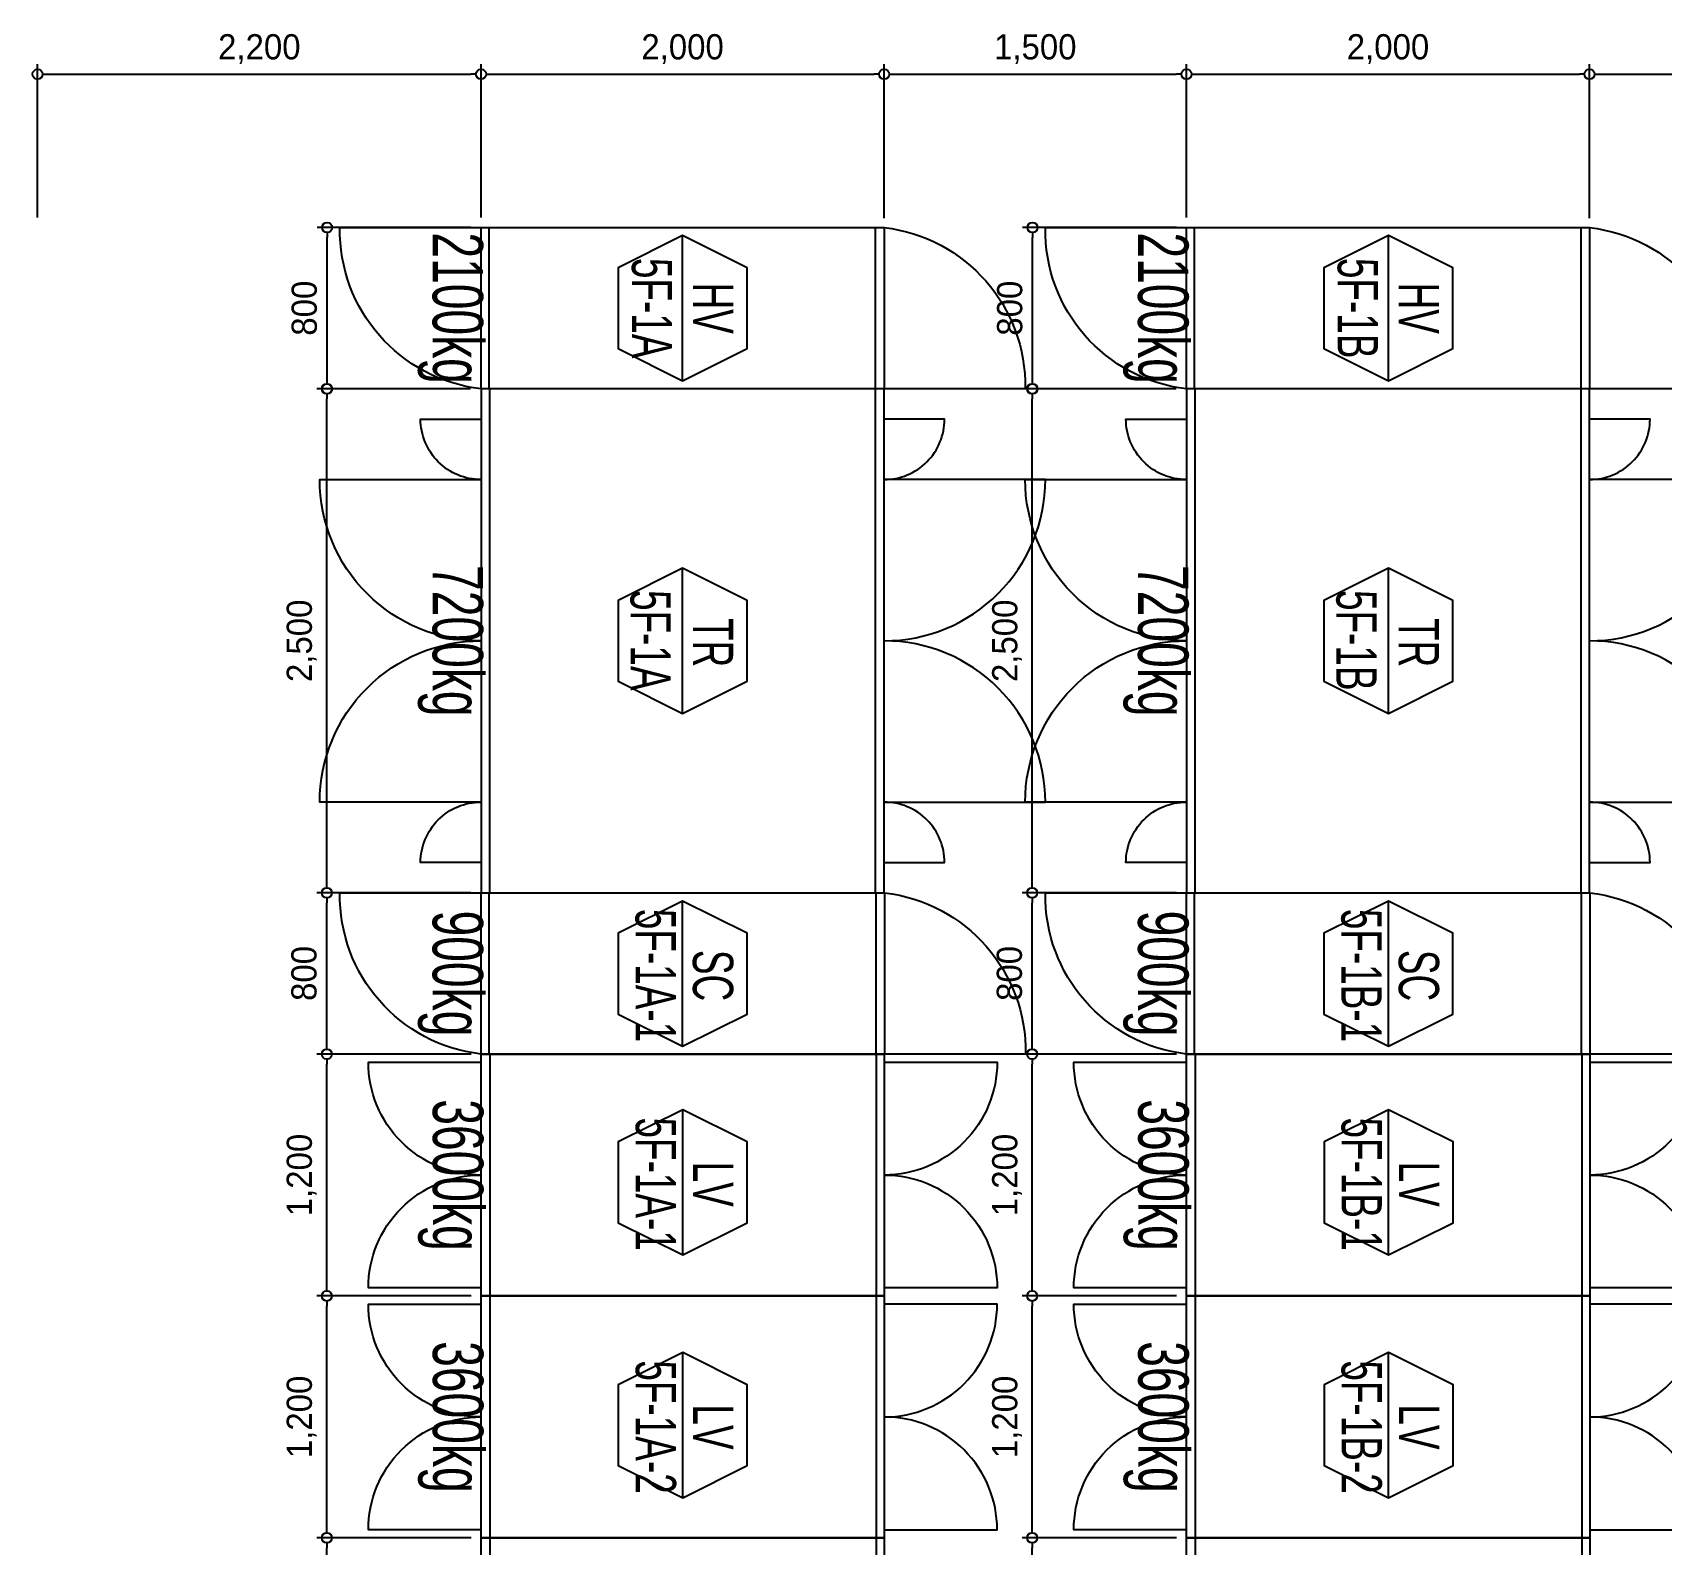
# Model space of a CAD drawing. Header units: millimetres. Extents: x 89978 to 501025, y -351975 to 837171.
# Drawn here: x 309525 to 317607, y 410318 to 417817 of the extents above; entities that cross this region are included whole.
import ezdxf
from ezdxf.enums import TextEntityAlignment as Align

# ---------------------------------------------------------------- set-up
doc = ezdxf.new("R2010")
doc.units = ezdxf.units.MM
doc.header["$LTSCALE"] = 150
doc.layers.get('Defpoints').update_dxf_attribs({"color": 150})
for name, color, linetype in [('------00 Switch Gear', 3, 'Continuous'), ('------00 Switch Gear_Number', 1, 'Continuous'), ('-----36 Dimension', 1, 'Continuous'), ('20251030_전기하중검토', 241, 'Continuous')]:
    doc.layers.add(name, color=color, linetype=linetype)
doc.styles.add('ELEC', font='')
doc.styles.get('ELEC').set_extended_font_data('Dotum')
doc.dimstyles.new('ELEC', dxfattribs={"dimscale": 100, "dimtxt": 2, "dimasz": 1, "dimexe": 2, "dimexo": 1, "dimgap": 1, "dimtad": 1, "dimdec": 0, "dimrnd": 0.25, "dimzin": 9, "dimdsep": 32, "dimlunit": 6, "dimtxsty": 'ELEC', "dimblk": 'Z_DOT', "dimcen": 3, "dimclrd": 7, "dimclre": 7, "dimclrt": 3, "dimadec": 0, "dimazin": 0, "dimtfac": 1, "dimtdec": 0, "dimtix": 1, "dimtmove": 2, "dimatfit": 1, "dimfxl": 1, "dimarcsym": 0})

# ---------------------------------------------------------------- blocks, each defined once
blk = doc.blocks.new('_DOTBLANK')
at = {"color": 0, "linetype": 'ByBlock'}
blk.add_line((-0.5, 0), (-1, 0), dxfattribs=at)
blk.add_circle((0, 0), 0.5, dxfattribs=at)
blk = doc.blocks.new('*D168')
at = {"layer": '-----36 Dimension', "color": 0, "lineweight": -2, "transparency": 16777216}
for p, q in [((311750, 416900), (311750, 417660.6)), ((313750, 416896.8), (313750, 417660.6)), ((311800, 417610.6), (313700, 417610.6))]:
    blk.add_line(p, q, dxfattribs=at)
at = {"layer": 'Defpoints', "color": 0, "transparency": 16777216}
for p in [(313750, 417610.6), (311750, 416850, 0), (313750, 416846.8, 0)]:
    blk.add_point(p, dxfattribs=at)
at = {"layer": '-----36 Dimension', "color": 0, "lineweight": -2, "transparency": 16777216, "xscale": 50, "yscale": 50, "zscale": 50, "rotation": 180}
blk.add_blockref('_DOTBLANK', (311750, 417610.6), dxfattribs=at)
at = {"layer": '-----36 Dimension', "color": 0, "lineweight": -2, "transparency": 16777216, "xscale": 50, "yscale": 50, "zscale": 50}
blk.add_blockref('_DOTBLANK', (313750, 417610.6), dxfattribs=at)
at = {"layer": '-----36 Dimension', "color": 0, "transparency": 16777216, "insert": (312750, 417735.2), "char_height": 125, "attachment_point": 5, "style": 'ELEC'}
blk.add_mtext('2,000', dxfattribs=at)
blk = doc.blocks.new('Z_DOT')
for p, q in [((0, -2), (0, 2)), ((-2, 0), (2, 0))]:
    blk.add_line(p, q)
for radius in [2.5, 1.25]:
    blk.add_circle((0, 0), radius)
blk = doc.blocks.new('*D169')
at = {"layer": '-----36 Dimension', "color": 0, "lineweight": -2, "transparency": 16777216}
for p, q in [((309550, 416900, 0), (309550, 417660.6, 0)), ((311750, 416900, 0), (311750, 417660.6, 0)), ((309600, 417610.6, 0), (311700, 417610.6, 0))]:
    blk.add_line(p, q, dxfattribs=at)
at = {"layer": 'Defpoints', "color": 0, "transparency": 16777216}
for p in [(311750, 417610.6, 0), (309550, 416850), (311750, 416850, 0)]:
    blk.add_point(p, dxfattribs=at)
at = {"layer": '-----36 Dimension', "color": 0, "lineweight": -2, "transparency": 16777216, "xscale": 50, "yscale": 50, "zscale": 50, "rotation": 180}
blk.add_blockref('_DOTBLANK', (309550, 417610.6, 0), dxfattribs=at)
at = {"layer": '-----36 Dimension', "color": 0, "lineweight": -2, "transparency": 16777216, "xscale": 50, "yscale": 50, "zscale": 50}
blk.add_blockref('_DOTBLANK', (311750, 417610.6, 0), dxfattribs=at)
at = {"layer": '-----36 Dimension', "color": 0, "transparency": 16777216, "insert": (310650, 417735.2, 0), "char_height": 125, "attachment_point": 5, "style": 'ELEC'}
blk.add_mtext('2,200', dxfattribs=at)
blk = doc.blocks.new('*D170')
at = {"layer": '-----36 Dimension', "color": 0, "lineweight": -2, "transparency": 16777216}
for p, q in [((313750, 416900), (313750, 417660.6)), ((315250, 416900), (315250, 417660.6)), ((313800, 417610.6), (315200, 417610.6))]:
    blk.add_line(p, q, dxfattribs=at)
at = {"layer": 'Defpoints', "color": 0, "transparency": 16777216}
for p in [(315250, 417610.6), (313750, 416850), (315250, 416850, 0)]:
    blk.add_point(p, dxfattribs=at)
at = {"layer": '-----36 Dimension', "color": 0, "lineweight": -2, "transparency": 16777216, "xscale": 50, "yscale": 50, "zscale": 50, "rotation": 180}
blk.add_blockref('_DOTBLANK', (313750, 417610.6), dxfattribs=at)
at = {"layer": '-----36 Dimension', "color": 0, "lineweight": -2, "transparency": 16777216, "xscale": 50, "yscale": 50, "zscale": 50}
blk.add_blockref('_DOTBLANK', (315250, 417610.6), dxfattribs=at)
at = {"layer": '-----36 Dimension', "color": 0, "transparency": 16777216, "insert": (314500, 417735.2), "char_height": 125, "attachment_point": 5, "style": 'ELEC'}
blk.add_mtext('1,500', dxfattribs=at)
blk = doc.blocks.new('*D171')
at = {"layer": '-----36 Dimension', "color": 0, "lineweight": -2, "transparency": 16777216}
for p, q in [((315250, 416900), (315250, 417660.6)), ((317250, 416896.8), (317250, 417660.6)), ((315300, 417610.6), (317200, 417610.6))]:
    blk.add_line(p, q, dxfattribs=at)
at = {"layer": 'Defpoints', "color": 0, "transparency": 16777216}
for p in [(317250, 417610.6), (315250, 416850), (317250, 416846.8)]:
    blk.add_point(p, dxfattribs=at)
at = {"layer": '-----36 Dimension', "color": 0, "lineweight": -2, "transparency": 16777216, "xscale": 50, "yscale": 50, "zscale": 50, "rotation": 180}
blk.add_blockref('_DOTBLANK', (315250, 417610.6), dxfattribs=at)
at = {"layer": '-----36 Dimension', "color": 0, "lineweight": -2, "transparency": 16777216, "xscale": 50, "yscale": 50, "zscale": 50}
blk.add_blockref('_DOTBLANK', (317250, 417610.6), dxfattribs=at)
at = {"layer": '-----36 Dimension', "color": 0, "transparency": 16777216, "insert": (316250, 417735.2), "char_height": 125, "attachment_point": 5, "style": 'ELEC'}
blk.add_mtext('2,000', dxfattribs=at)
blk = doc.blocks.new('*D173')
at = {"layer": '-----36 Dimension', "color": 0, "lineweight": -2, "transparency": 16777216}
for p, q in [((317250, 416900, 0), (317250, 417660.6, 0)), ((318750, 416900, 0), (318750, 417660.6, 0)), ((317300, 417610.6, 0), (318700, 417610.6, 0))]:
    blk.add_line(p, q, dxfattribs=at)
at = {"layer": 'Defpoints', "color": 0, "transparency": 16777216}
for p in [(318750, 417610.6, 0), (317250, 416850, 0), (318750, 416850)]:
    blk.add_point(p, dxfattribs=at)
at = {"layer": '-----36 Dimension', "color": 0, "lineweight": -2, "transparency": 16777216, "xscale": 50, "yscale": 50, "zscale": 50, "rotation": 180}
blk.add_blockref('_DOTBLANK', (317250, 417610.6, 0), dxfattribs=at)
at = {"layer": '-----36 Dimension', "color": 0, "lineweight": -2, "transparency": 16777216, "xscale": 50, "yscale": 50, "zscale": 50}
blk.add_blockref('_DOTBLANK', (318750, 417610.6, 0), dxfattribs=at)
at = {"layer": '-----36 Dimension', "color": 0, "transparency": 16777216, "insert": (318000, 417735.2, 0), "char_height": 125, "attachment_point": 5, "style": 'ELEC'}
blk.add_mtext('1,500', dxfattribs=at)
blk = doc.blocks.new('*D112')
at = {"layer": '-----36 Dimension', "color": 0, "lineweight": -2, "transparency": 16777216}
for p, q in [((311700, 416850), (310936.3, 416850)), ((310986.3, 416100), (310986.3, 416800)), ((311696.8, 416050), (310936.3, 416050))]:
    blk.add_line(p, q, dxfattribs=at)
at = {"layer": 'Defpoints', "color": 0, "transparency": 16777216}
for p in [(310986.3, 416850), (311750, 416850, 0), (311746.8, 416050, 0)]:
    blk.add_point(p, dxfattribs=at)
at = {"layer": '-----36 Dimension', "color": 0, "lineweight": -2, "transparency": 16777216, "xscale": 50, "yscale": 50, "zscale": 50}
for p, rotation in [((310986.3, 416850), 90), ((310986.3, 416050), 270)]:
    blk.add_blockref('_DOTBLANK', p, dxfattribs=dict(at, rotation=rotation))
at = {"layer": '-----36 Dimension', "color": 0, "transparency": 16777216, "insert": (310873.7, 416450), "char_height": 125, "attachment_point": 5, "rotation": 90, "style": 'ELEC'}
blk.add_mtext('800', dxfattribs=at)
blk = doc.blocks.new('*D113')
at = {"layer": '-----36 Dimension', "color": 0, "lineweight": -2, "transparency": 16777216}
for p, q in [((311698.4, 416050), (310934.7, 416050)), ((310984.7, 413600), (310984.7, 416000)), ((311700, 413550), (310934.7, 413550))]:
    blk.add_line(p, q, dxfattribs=at)
at = {"layer": 'Defpoints', "color": 0, "transparency": 16777216}
for p in [(310984.7, 416050), (311748.4, 416050, 0), (311750, 413550, 0)]:
    blk.add_point(p, dxfattribs=at)
at = {"layer": '-----36 Dimension', "color": 0, "lineweight": -2, "transparency": 16777216, "xscale": 50, "yscale": 50, "zscale": 50}
for p, rotation in [((310984.7, 416050), 90), ((310984.7, 413550), 270)]:
    blk.add_blockref('_DOTBLANK', p, dxfattribs=dict(at, rotation=rotation))
at = {"layer": '-----36 Dimension', "color": 0, "transparency": 16777216, "insert": (310860, 414800), "char_height": 125, "attachment_point": 5, "rotation": 90, "style": 'ELEC'}
blk.add_mtext('2,500', dxfattribs=at)
blk = doc.blocks.new('*D114')
at = {"layer": '-----36 Dimension', "color": 0, "lineweight": -2, "transparency": 16777216}
for p, q in [((311698.4, 413550), (310934.7, 413550)), ((310984.7, 412800), (310984.7, 413500)), ((311701, 412750), (310934.7, 412750))]:
    blk.add_line(p, q, dxfattribs=at)
at = {"layer": 'Defpoints', "color": 0, "transparency": 16777216}
for p in [(310984.7, 413550), (311748.4, 413550, 0), (311751, 412750, 0)]:
    blk.add_point(p, dxfattribs=at)
at = {"layer": '-----36 Dimension', "color": 0, "lineweight": -2, "transparency": 16777216, "xscale": 50, "yscale": 50, "zscale": 50}
for p, rotation in [((310984.7, 413550), 90), ((310984.7, 412750), 270)]:
    blk.add_blockref('_DOTBLANK', p, dxfattribs=dict(at, rotation=rotation))
at = {"layer": '-----36 Dimension', "color": 0, "transparency": 16777216, "insert": (310872.1, 413150), "char_height": 125, "attachment_point": 5, "rotation": 90, "style": 'ELEC'}
blk.add_mtext('800', dxfattribs=at)
blk = doc.blocks.new('*D115')
at = {"layer": '-----36 Dimension', "color": 0, "lineweight": -2, "transparency": 16777216}
for p, q in [((311698.4, 412750), (310934.7, 412750)), ((310984.7, 411600), (310984.7, 412700)), ((311701, 411550), (310934.7, 411550))]:
    blk.add_line(p, q, dxfattribs=at)
at = {"layer": 'Defpoints', "color": 0, "transparency": 16777216}
for p in [(310984.7, 412750), (311748.4, 412750, 0), (311751, 411550, 0)]:
    blk.add_point(p, dxfattribs=at)
at = {"layer": '-----36 Dimension', "color": 0, "lineweight": -2, "transparency": 16777216, "xscale": 50, "yscale": 50, "zscale": 50}
for p, rotation in [((310984.7, 412750), 90), ((310984.7, 411550), 270)]:
    blk.add_blockref('_DOTBLANK', p, dxfattribs=dict(at, rotation=rotation))
at = {"layer": '-----36 Dimension', "color": 0, "transparency": 16777216, "insert": (310860, 412150), "char_height": 125, "attachment_point": 5, "rotation": 90, "style": 'ELEC'}
blk.add_mtext('1,200', dxfattribs=at)
blk = doc.blocks.new('*D116')
at = {"layer": '-----36 Dimension', "color": 0, "lineweight": -2, "transparency": 16777216}
for p, q in [((311698.4, 411550), (310934.7, 411550)), ((310984.7, 410400), (310984.7, 411500)), ((311701, 410350), (310934.7, 410350))]:
    blk.add_line(p, q, dxfattribs=at)
at = {"layer": 'Defpoints', "color": 0, "transparency": 16777216}
for p in [(310984.7, 411550), (311748.4, 411550, 0), (311751, 410350, 0)]:
    blk.add_point(p, dxfattribs=at)
at = {"layer": '-----36 Dimension', "color": 0, "lineweight": -2, "transparency": 16777216, "xscale": 50, "yscale": 50, "zscale": 50}
for p, rotation in [((310984.7, 411550), 90), ((310984.7, 410350), 270)]:
    blk.add_blockref('_DOTBLANK', p, dxfattribs=dict(at, rotation=rotation))
at = {"layer": '-----36 Dimension', "color": 0, "transparency": 16777216, "insert": (310860, 410950), "char_height": 125, "attachment_point": 5, "rotation": 90, "style": 'ELEC'}
blk.add_mtext('1,200', dxfattribs=at)
blk = doc.blocks.new('*D117')
at = {"layer": '-----36 Dimension', "color": 0, "lineweight": -2, "transparency": 16777216}
for p, q in [((311698.4, 410350), (310934.7, 410350)), ((310984.7, 409200), (310984.7, 410300)), ((311701, 409150), (310934.7, 409150))]:
    blk.add_line(p, q, dxfattribs=at)
at = {"layer": 'Defpoints', "color": 0, "transparency": 16777216}
for p in [(310984.7, 410350), (311748.4, 410350, 0), (311751, 409150, 0)]:
    blk.add_point(p, dxfattribs=at)
at = {"layer": '-----36 Dimension', "color": 0, "lineweight": -2, "transparency": 16777216, "xscale": 50, "yscale": 50, "zscale": 50}
for p, rotation in [((310984.7, 410350), 90), ((310984.7, 409150), 270)]:
    blk.add_blockref('_DOTBLANK', p, dxfattribs=dict(at, rotation=rotation))
at = {"layer": '-----36 Dimension', "color": 0, "transparency": 16777216, "insert": (310860, 409750), "char_height": 125, "attachment_point": 5, "rotation": 90, "style": 'ELEC'}
blk.add_mtext('1,200', dxfattribs=at)
blk = doc.blocks.new('*D124')
at = {"layer": '-----36 Dimension', "color": 0, "lineweight": -2, "transparency": 16777216}
for p, q in [((315200, 416850), (314436.3, 416850)), ((314486.3, 416100), (314486.3, 416800)), ((315196.8, 416050), (314436.3, 416050))]:
    blk.add_line(p, q, dxfattribs=at)
at = {"layer": 'Defpoints', "color": 0, "transparency": 16777216}
for p in [(314486.3, 416850), (315250, 416850, 0), (315246.8, 416050, 0)]:
    blk.add_point(p, dxfattribs=at)
at = {"layer": '-----36 Dimension', "color": 0, "lineweight": -2, "transparency": 16777216, "xscale": 50, "yscale": 50, "zscale": 50}
for p, rotation in [((314486.3, 416850), 90), ((314486.3, 416050), 270)]:
    blk.add_blockref('_DOTBLANK', p, dxfattribs=dict(at, rotation=rotation))
at = {"layer": '-----36 Dimension', "color": 0, "transparency": 16777216, "insert": (314373.7, 416450), "char_height": 125, "attachment_point": 5, "rotation": 90, "style": 'ELEC'}
blk.add_mtext('800', dxfattribs=at)
blk = doc.blocks.new('*D125')
at = {"layer": '-----36 Dimension', "color": 0, "lineweight": -2, "transparency": 16777216}
for p, q in [((315198.4, 416050), (314434.7, 416050)), ((314484.7, 413600), (314484.7, 416000)), ((315200, 413550), (314434.7, 413550))]:
    blk.add_line(p, q, dxfattribs=at)
at = {"layer": 'Defpoints', "color": 0, "transparency": 16777216}
for p in [(314484.7, 416050), (315248.4, 416050, 0), (315250, 413550, 0)]:
    blk.add_point(p, dxfattribs=at)
at = {"layer": '-----36 Dimension', "color": 0, "lineweight": -2, "transparency": 16777216, "xscale": 50, "yscale": 50, "zscale": 50}
for p, rotation in [((314484.7, 416050), 90), ((314484.7, 413550), 270)]:
    blk.add_blockref('_DOTBLANK', p, dxfattribs=dict(at, rotation=rotation))
at = {"layer": '-----36 Dimension', "color": 0, "transparency": 16777216, "insert": (314360, 414800), "char_height": 125, "attachment_point": 5, "rotation": 90, "style": 'ELEC'}
blk.add_mtext('2,500', dxfattribs=at)
blk = doc.blocks.new('*D126')
at = {"layer": '-----36 Dimension', "color": 0, "lineweight": -2, "transparency": 16777216}
for p, q in [((315198.4, 413550), (314434.7, 413550)), ((314484.7, 412800), (314484.7, 413500)), ((315201, 412750), (314434.7, 412750))]:
    blk.add_line(p, q, dxfattribs=at)
at = {"layer": 'Defpoints', "color": 0, "transparency": 16777216}
for p in [(314484.7, 413550), (315248.4, 413550, 0), (315251, 412750, 0)]:
    blk.add_point(p, dxfattribs=at)
at = {"layer": '-----36 Dimension', "color": 0, "lineweight": -2, "transparency": 16777216, "xscale": 50, "yscale": 50, "zscale": 50}
for p, rotation in [((314484.7, 413550), 90), ((314484.7, 412750), 270)]:
    blk.add_blockref('_DOTBLANK', p, dxfattribs=dict(at, rotation=rotation))
at = {"layer": '-----36 Dimension', "color": 0, "transparency": 16777216, "insert": (314372.1, 413150), "char_height": 125, "attachment_point": 5, "rotation": 90, "style": 'ELEC'}
blk.add_mtext('800', dxfattribs=at)
blk = doc.blocks.new('*D127')
at = {"layer": '-----36 Dimension', "color": 0, "lineweight": -2, "transparency": 16777216}
for p, q in [((315198.4, 412750), (314434.7, 412750)), ((314484.7, 411600), (314484.7, 412700)), ((315201, 411550), (314434.7, 411550))]:
    blk.add_line(p, q, dxfattribs=at)
at = {"layer": 'Defpoints', "color": 0, "transparency": 16777216}
for p in [(314484.7, 412750), (315248.4, 412750, 0), (315251, 411550, 0)]:
    blk.add_point(p, dxfattribs=at)
at = {"layer": '-----36 Dimension', "color": 0, "lineweight": -2, "transparency": 16777216, "xscale": 50, "yscale": 50, "zscale": 50}
for p, rotation in [((314484.7, 412750), 90), ((314484.7, 411550), 270)]:
    blk.add_blockref('_DOTBLANK', p, dxfattribs=dict(at, rotation=rotation))
at = {"layer": '-----36 Dimension', "color": 0, "transparency": 16777216, "insert": (314360, 412150), "char_height": 125, "attachment_point": 5, "rotation": 90, "style": 'ELEC'}
blk.add_mtext('1,200', dxfattribs=at)
blk = doc.blocks.new('*D128')
at = {"layer": '-----36 Dimension', "color": 0, "lineweight": -2, "transparency": 16777216}
for p, q in [((315198.4, 411550), (314434.7, 411550)), ((314484.7, 410400), (314484.7, 411500)), ((315201, 410350), (314434.7, 410350))]:
    blk.add_line(p, q, dxfattribs=at)
at = {"layer": 'Defpoints', "color": 0, "transparency": 16777216}
for p in [(314484.7, 411550), (315248.4, 411550, 0), (315251, 410350, 0)]:
    blk.add_point(p, dxfattribs=at)
at = {"layer": '-----36 Dimension', "color": 0, "lineweight": -2, "transparency": 16777216, "xscale": 50, "yscale": 50, "zscale": 50}
for p, rotation in [((314484.7, 411550), 90), ((314484.7, 410350), 270)]:
    blk.add_blockref('_DOTBLANK', p, dxfattribs=dict(at, rotation=rotation))
at = {"layer": '-----36 Dimension', "color": 0, "transparency": 16777216, "insert": (314360, 410950), "char_height": 125, "attachment_point": 5, "rotation": 90, "style": 'ELEC'}
blk.add_mtext('1,200', dxfattribs=at)
blk = doc.blocks.new('*D129')
at = {"layer": '-----36 Dimension', "color": 0, "lineweight": -2, "transparency": 16777216}
for p, q in [((315198.4, 410350), (314434.7, 410350)), ((314484.7, 409200), (314484.7, 410300)), ((315201, 409150), (314434.7, 409150))]:
    blk.add_line(p, q, dxfattribs=at)
at = {"layer": 'Defpoints', "color": 0, "transparency": 16777216}
for p in [(314484.7, 410350), (315248.4, 410350, 0), (315251, 409150, 0)]:
    blk.add_point(p, dxfattribs=at)
at = {"layer": '-----36 Dimension', "color": 0, "lineweight": -2, "transparency": 16777216, "xscale": 50, "yscale": 50, "zscale": 50}
for p, rotation in [((314484.7, 410350), 90), ((314484.7, 409150), 270)]:
    blk.add_blockref('_DOTBLANK', p, dxfattribs=dict(at, rotation=rotation))
at = {"layer": '-----36 Dimension', "color": 0, "transparency": 16777216, "insert": (314360, 409750), "char_height": 125, "attachment_point": 5, "rotation": 90, "style": 'ELEC'}
blk.add_mtext('1,200', dxfattribs=at)

msp = doc.modelspace()

# ---------------------------------------------------------------- linework, layer by layer
at = {"layer": '------00 Switch Gear'}
for p, q in [((311790, 416050, 0), (311790, 416850, 0)), ((313708, 416050, 0), (313708, 416850, 0)), ((315290, 416050, 0), (315290, 416850, 0)), ((317208, 416050, 0), (317208, 416850, 0)), ((311794, 413550, 0), (311794, 416050, 0)), ((313708, 413550, 0), (313708, 416050, 0)), ((315294, 413550, 0), (315294, 416050, 0)), ((317208, 413550, 0), (317208, 416050, 0)), ((311790, 412750, 0), (311790, 413550, 0)), ((313710, 412750, 0), (313710, 413550, 0)), ((315290, 412750, 0), (315290, 413550, 0)), ((317210, 412750, 0), (317210, 413550, 0)), ((311793, 412750, 0), (311793, 411550, 0)), ((313711, 412750, 0), (313711, 411550, 0)), ((315293, 412750, 0), (315293, 411550, 0)), ((317211, 412750, 0), (317211, 411550, 0)), ((311793, 411550, 0), (311793, 410350, 0)), ((313711, 411550, 0), (313711, 410350, 0)), ((315293, 411550, 0), (315293, 410350, 0)), ((317211, 411550, 0), (317211, 410350, 0)), ((311793, 410350, 0), (311793, 409150, 0)), ((313711, 410350, 0), (313711, 409150, 0)), ((315293, 410350, 0), (315293, 409150, 0)), ((317211, 410350, 0), (317211, 409150, 0))]:
    msp.add_line(p, q, dxfattribs=at)
at = {"layer": '------00 Switch Gear', "elevation": 0}
for points in [[(311750, 416050, -0.385743), (311050, 416850), (311750, 416850)], [(313750, 416850, -0.385743), (314450, 416050), (313750, 416050)], [(315250, 416050, -0.385743), (314550, 416850), (315250, 416850)], [(317250, 416850, -0.385743), (317950, 416050), (317250, 416050)], [(311750, 413700), (311450, 413700, -0.414214), (311750, 414000), (310950, 414000, -0.414214), (311750, 414800, -0.414214), (310950, 415600), (311750, 415600, -0.414214), (311450, 415900), (311750, 415900)], [(313750, 413700), (314050, 413700, 0.414214), (313750, 414000), (314550, 414000, 0.414214), (313750, 414800, 0.414214), (314550, 415600), (313750, 415600, 0.414214), (314050, 415900), (313750, 415900)], [(315250, 413700), (314950, 413700, -0.414214), (315250, 414000), (314450, 414000, -0.414214), (315250, 414800, -0.414214), (314450, 415600), (315250, 415600, -0.414214), (314950, 415900), (315250, 415900)], [(317250, 413700), (317550, 413700, 0.414214), (317250, 414000), (318050, 414000, 0.414214), (317250, 414800, 0.414214), (318050, 415600), (317250, 415600, 0.414214), (317550, 415900), (317250, 415900)], [(311750, 412750, -0.385743), (311050, 413550), (311750, 413550)], [(313752, 413550, -0.385743), (314452, 412750), (313752, 412750)], [(315250, 412750, -0.385743), (314550, 413550), (315250, 413550)], [(317252, 413550, -0.385743), (317952, 412750), (317252, 412750)], [(311751, 411590), (311191, 411590, -0.414214), (311751, 412150, -0.414214), (311191, 412710), (311751, 412710)], [(313751, 412710), (314311, 412710), (314311, 412710, -0.414214), (313751, 412150, -0.414214), (314311, 411590), (313751, 411590)], [(315251, 411590), (314691, 411590, -0.414214), (315251, 412150, -0.414214), (314691, 412710), (315251, 412710)], [(317251, 412710), (317811, 412710), (317811, 412710, -0.414214), (317251, 412150, -0.414214), (317811, 411590), (317251, 411590)], [(311751, 410390), (311191, 410390, -0.414214), (311751, 410950, -0.414214), (311191, 411510), (311751, 411510)], [(313751, 410390), (314311, 410390, 0.414214), (313751, 410950, 0.414214), (314311, 411510), (314311, 411510), (313751, 411510)], [(315251, 410390), (314691, 410390, -0.414214), (315251, 410950, -0.414214), (314691, 411510), (315251, 411510)], [(317251, 410390), (317811, 410390, 0.414214), (317251, 410950, 0.414214), (317811, 411510), (317811, 411510), (317251, 411510)]]:
    msp.add_lwpolyline(points, format="xyb", dxfattribs=at)
for points in [[(311750, 416050), (311750, 416850), (313750, 416850), (313750, 416050)], [(315250, 416050), (315250, 416850), (317250, 416850), (317250, 416050)], [(313750, 413550), (313750, 416050), (311750, 416050), (311750, 413550)], [(317250, 413550), (317250, 416050), (315250, 416050), (315250, 413550)], [(311750, 412750), (311750, 413550), (313752, 413550), (313752, 412750)], [(315250, 412750), (315250, 413550), (317252, 413550), (317252, 412750)], [(313751, 412750), (313751, 411550), (311751, 411550), (311751, 412750)], [(317251, 412750), (317251, 411550), (315251, 411550), (315251, 412750)], [(313751, 411550), (313751, 410350), (311751, 410350), (311751, 411550)], [(317251, 411550), (317251, 410350), (315251, 410350), (315251, 411550)], [(313751, 410350), (313751, 409150), (311751, 409150), (311751, 410350)], [(317251, 410350), (317251, 409150), (315251, 409150), (315251, 410350)]]:
    msp.add_lwpolyline(points, close=True, dxfattribs=at)
at = {"layer": '------00 Switch Gear_Number', "elevation": 0}
for points in [[(312750, 416090), (312750, 416810), (312430, 416650.4), (312430, 416249.6), (312750, 416090), (313070, 416249.6), (313070, 416650.4), (312750, 416810)], [(316252, 416090), (316252, 416810), (315932, 416650.4), (315932, 416249.6), (316252, 416090), (316572, 416249.6), (316572, 416650.4), (316252, 416810)], [(312750, 414440), (312750, 415160), (312430, 415000.4), (312430, 414599.6), (312750, 414440), (313070, 414599.6), (313070, 415000.4), (312750, 415160)], [(316252, 414440), (316252, 415160), (315932, 415000.4), (315932, 414599.6), (316252, 414440), (316572, 414599.6), (316572, 415000.4), (316252, 415160)], [(312750, 412788.8), (312750, 413508.8), (312430, 413349.2), (312430, 412948.5), (312750, 412788.8), (313070, 412948.5), (313070, 413349.2), (312750, 413508.8)], [(316252, 412788.8), (316252, 413508.8), (315932, 413349.2), (315932, 412948.5), (316252, 412788.8), (316572, 412948.5), (316572, 413349.2), (316252, 413508.8)], [(312751, 411753.8), (312751, 412473.8), (312431, 412314.1), (312431, 411913.4), (312751, 411753.8), (313071, 411913.4), (313071, 412314.1), (312751, 412473.8)], [(316253, 411753.8), (316253, 412473.8), (315933, 412314.1), (315933, 411913.4), (316253, 411753.8), (316573, 411913.4), (316573, 412314.1), (316253, 412473.8)], [(312751, 410549.1), (312751, 411269.1), (312431, 411109.5), (312431, 410708.8), (312751, 410549.1), (313071, 410708.8), (313071, 411109.5), (312751, 411269.1)], [(316253, 410549.1), (316253, 411269.1), (315933, 411109.5), (315933, 410708.8), (316253, 410549.1), (316573, 410708.8), (316573, 411109.5), (316253, 411269.1)]]:
    msp.add_lwpolyline(points, dxfattribs=at)

# ---------------------------------------------------------------- texts
at = {"layer": '------00 Switch Gear_Number', "color": 0, "style": 'ELEC', "width": 0.7}
for s, p in [('5F-1A', (312598.3, 416450, 0)), ('5F-1B', (316100.3, 416450, 0)), ('HV', (312901.2, 416450, 0)), ('HV', (316403.2, 416450, 0)), ('5F-1A', (312591.7, 414802.5, 0)), ('5F-1B', (316093.7, 414802.5, 0)), ('TR', (312901.2, 414790.8, 0)), ('TR', (316403.2, 414790.8, 0)), ('5F-1A-1', (312616.6, 413139.6, 0)), ('5F-1B-1', (316118.6, 413139.6, 0)), ('SC', (312901.2, 413139.6, 0)), ('SC', (316403.2, 413139.6, 0)), ('5F-1A-1', (312617.6, 412104.6, 0)), ('5F-1B-1', (316119.6, 412104.6, 0)), ('LV', (312902.2, 412104.6, 0)), ('LV', (316404.2, 412104.6, 0)), ('5F-1A-2', (312617.6, 410899.9, 0)), ('5F-1B-2', (316119.6, 410899.9, 0)), ('LV', (312902.2, 410899.9, 0)), ('LV', (316404.2, 410899.9, 0))]:
    msp.add_text(s, height=200, rotation=270, dxfattribs=at).set_placement(p, align=Align.MIDDLE_CENTER)
at = {"layer": '20251030_전기하중검토', "style": 'ELEC', "width": 0.7}
for s, p in [('2100kg', (311604, 416450.3, 0)), ('2100kg', (315104, 416450.3)), ('7200kg', (311604, 414800, 0)), ('7200kg', (315104, 414800, 0)), ('900kg', (311604, 413150, 0)), ('900kg', (315104, 413150)), ('3600kg', (311605, 412150, 0)), ('3600kg', (315105, 412150)), ('3600kg', (311605, 410950, 0)), ('3600kg', (315105, 410950, 0))]:
    msp.add_text(s, height=250, rotation=270, dxfattribs=at).set_placement(p, align=Align.MIDDLE)

# ---------------------------------------------------------------- dimensions: what is measured, and where the dimension line sits
at = {"layer": '-----36 Dimension'}
for base, p1, p2, angle, picture, middle in [((311750, 417610.6, 0), (309550, 416850), (311750, 416850, 0), 180, '*D169', (310650, 417735.2, 0)), ((313750, 417610.6), (311750, 416850, 0), (313750, 416846.8, 0), 180, '*D168', (312750, 417735.2)), ((315250, 417610.6), (313750, 416850), (315250, 416850, 0), 180, '*D170', (314500, 417735.2)), ((317250, 417610.6), (315250, 416850), (317250, 416846.8), 180, '*D171', (316250, 417735.2)), ((318750, 417610.6, 0), (317250, 416850, 0), (318750, 416850), 180, '*D173', (318000, 417735.2, 0)), ((310986.3, 416850, 0), (311746.8, 416050, 0), (311750, 416850, 0), 270, '*D112', (310873.7, 416450, 0)), ((314486.3, 416850, 0), (315246.8, 416050), (315250, 416850), 270, '*D124', (314373.7, 416450, 0)), ((310984.7, 416050, 0), (311750, 413550, 0), (311748.4, 416050, 0), 270, '*D113', (310860, 414800, 0)), ((314484.7, 416050, 0), (315250, 413550), (315248.4, 416050), 270, '*D125', (314360, 414800, 0)), ((310984.7, 413550, 0), (311751, 412750, 0), (311748.4, 413550, 0), 270, '*D114', (310872.1, 413150, 0)), ((314484.7, 413550, 0), (315251, 412750), (315248.4, 413550, 0), 270, '*D126', (314372.1, 413150, 0)), ((310984.7, 412750, 0), (311751, 411550, 0), (311748.4, 412750, 0), 270, '*D115', (310860, 412150, 0)), ((314484.7, 412750, 0), (315251, 411550), (315248.4, 412750, 0), 270, '*D127', (314360, 412150, 0)), ((310984.7, 411550, 0), (311751, 410350, 0), (311748.4, 411550, 0), 270, '*D116', (310860, 410950, 0)), ((314484.7, 411550, 0), (315251, 410350, 0), (315248.4, 411550, 0), 270, '*D128', (314360, 410950, 0)), ((310984.7, 410350, 0), (311751, 409150, 0), (311748.4, 410350, 0), 270, '*D117', (310860, 409750, 0)), ((314484.7, 410350, 0), (315251, 409150, 0), (315248.4, 410350, 0), 270, '*D129', (314360, 409750, 0))]:
    dim = msp.add_linear_dim(base=base, p1=p1, p2=p2, angle=angle, dimstyle='ELEC', override={"dimscale": 50, "dimtxt": 2.5, "dimexe": 1, "dimtad": 2, "dimtxsty": 'ELEC', "dimblk1": 'DOTBLANK', "dimblk2": 'DOTBLANK', "dimsah": 1, "dimclrd": 0, "dimclre": 0, "dimclrt": 0}, dxfattribs=at)
    dim.commit()
    dim.dimension.update_dxf_attribs({"geometry": picture, "text_midpoint": middle})

doc.saveas('drawing.dxf')
